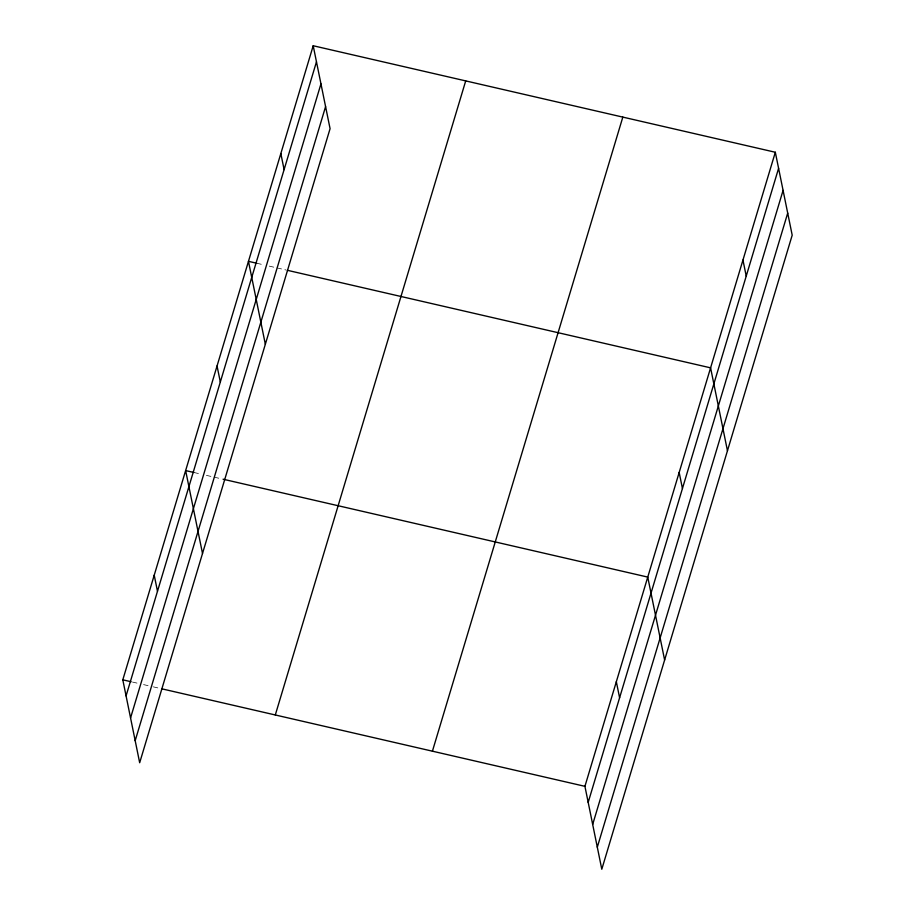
<?xml version="1.0" encoding="UTF-8"?>
<svg xmlns="http://www.w3.org/2000/svg" width="915" height="915" viewBox="0 0 915 915"><rect width="100%" height="100%" fill="white"/><g stroke="black" fill="none" stroke-linecap="round" stroke-linejoin="round"><path stroke-width="0.69" stroke-dasharray="4.58 3.43" d="M256.795 263.257L263.726 264.847M269.262 266.128L285.903 269.959M193.957 472.495L200.888 474.096M206.435 475.377L221.682 478.888M132.515 682.064L138.051 683.345M143.598 684.614L151.913 686.536M153.308 686.856L160.239 688.457"/><path stroke-width="1.37" d="M313.204 45.75L330.075 128.672L139.675 762.744L122.804 679.822L313.204 45.75L775.325 152.256L792.196 235.178L601.795 869.25L584.925 786.328L775.325 152.256M126.076 695.88L316.476 61.808M130.559 717.943L320.959 83.871M135.18 740.681L325.591 106.598M275.301 714.97L465.712 80.897M432.418 751.181L622.829 117.109M588.185 802.386L778.596 168.314M592.68 824.449L783.08 190.377M597.301 847.187L787.701 213.115M256.795 263.257L248.468 261.335L265.339 344.257M287.287 270.28L710.589 367.841L727.459 450.763M193.957 472.495L185.642 470.584L202.512 553.495M223.066 479.208L647.751 577.091L664.622 660.001M122.804 679.822L131.12 681.744M161.623 688.778L584.925 786.328M742.957 260.054L746.228 276.101M679.17 472.46L682.441 488.519M616.333 681.709L619.604 697.768M280.836 153.548L284.108 169.595M217.049 365.954L220.321 382.012M154.223 575.203L157.483 591.262"/></g></svg>
